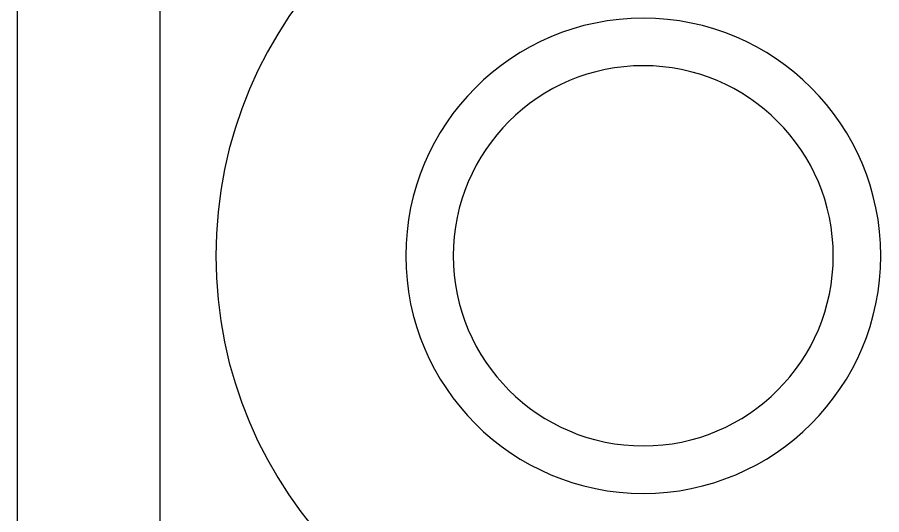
# Model space of a CAD drawing. Header units: millimetres. Extents: x 33350 to 35310, y -217097 to -211540.
# Drawn here: x 34613.11 to 34631.31, y -214334.5 to -214324.04 of the extents above; entities that cross this region are included whole.
import ezdxf

# ---------------------------------------------------------------- set-up
doc = ezdxf.new("R2010")
doc.units = ezdxf.units.MM
doc.header["$LTSCALE"] = 60
doc.header["$MEASUREMENT"] = 0

# ---------------------------------------------------------------- blocks, each defined once
blk = doc.blocks.new('by')
at = {"ltscale": 30}
h = blk.add_hatch(dxfattribs=at)
h.set_pattern_fill('DC_LINES', color=256, scale=0.1, style=0)
h.set_pattern_definition([(360, (-5108.51305, -673.59423), (1e-16, 0.125), [25])])
edge = h.paths.add_edge_path(flags=0)
edge.add_line((6367.012, 2240.702), (6367.556, 2240.951))
edge.add_line((6367.556, 2240.951), (6368.249, 2241.298))
edge.add_line((6368.249, 2241.298), (6368.942, 2241.696))
edge.add_line((6368.942, 2241.696), (6369.634, 2242.093))
edge.add_line((6369.634, 2242.093), (6370.278, 2242.491))
edge.add_line((6370.278, 2242.491), (6370.871, 2242.838))
edge.add_line((6370.871, 2242.838), (6371.316, 2243.087))
edge.add_line((6371.316, 2243.087), (6371.564, 2243.285))
edge.add_line((6371.564, 2243.285), (6371.761, 2242.987))
edge.add_line((6371.761, 2242.987), (6371.514, 2242.789))
edge.add_line((6371.514, 2242.789), (6370.97, 2242.54))
edge.add_line((6370.97, 2242.54), (6370.475, 2242.192))
edge.add_line((6370.475, 2242.192), (6369.733, 2241.795))
edge.add_line((6369.733, 2241.795), (6369.041, 2241.398))
edge.add_line((6369.041, 2241.398), (6368.348, 2241))
edge.add_line((6368.348, 2241), (6367.655, 2240.653))
edge.add_line((6367.655, 2240.653), (6367.111, 2240.404))
at = {"ltscale": 30, "elevation": -4.505}
blk.add_lwpolyline([(6387.358, 2196.359), (6350.358, 2196.359), (6350.358, 2249.359), (6387.358, 2249.359)], close=True, dxfattribs=at)
blk.add_lwpolyline([(6379.358, 2199.359), (6358.358, 2199.359, -0.414214), (6353.358, 2204.359), (6353.358, 2241.359, -0.414214), (6358.358, 2246.359), (6379.358, 2246.359, -0.414214), (6384.358, 2241.359), (6384.358, 2204.359, -0.414214)], format="xyb", close=True, dxfattribs=at)
at = {"ltscale": 30}
for radius in [9, 5, 4]:
    blk.add_circle((6374.178, 2236.112, -4.505), radius, dxfattribs=at)

msp = doc.modelspace()

# ---------------------------------------------------------------- block references
at = {"xscale": -1}
msp.add_blockref('by', (41000.469, -216565.167, 4.505), dxfattribs=at)

doc.saveas('drawing.dxf')
